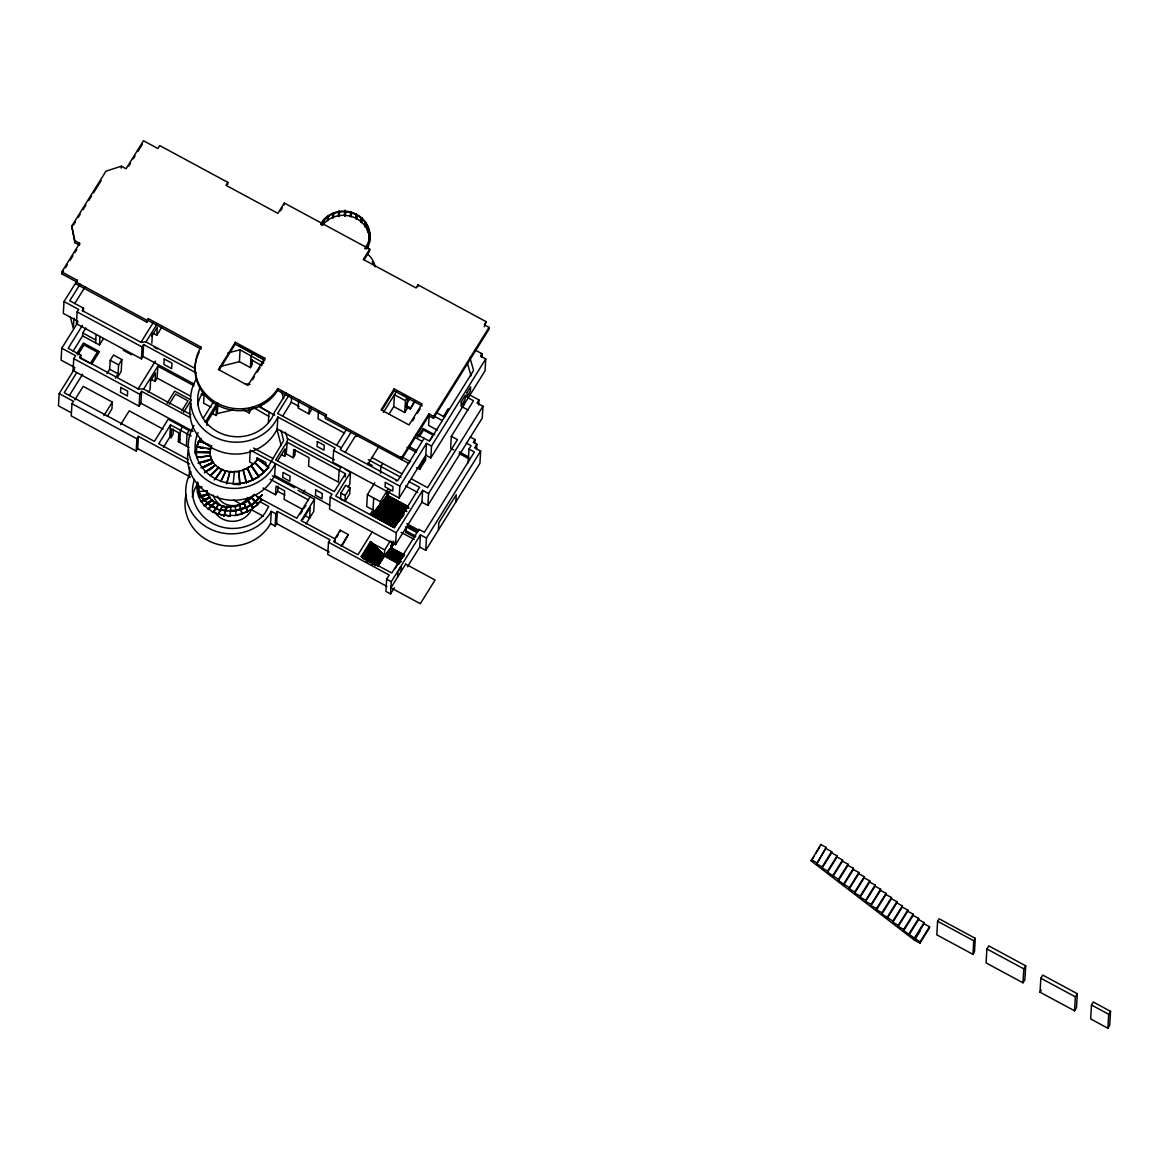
<?xml version="1.0" encoding="UTF-8"?>
<svg xmlns="http://www.w3.org/2000/svg" width="1169" height="1169" viewBox="0 0 1169 1169"><rect width="100%" height="100%" fill="white"/><g stroke="black" fill="none" stroke-linecap="round" stroke-linejoin="round"><path stroke-width="1.5" d="M224.375 510.721L236.328 510.751C212.1 510.005 223.82 511.701 209.105 504.175M369.009 237.322L369.126 232.573M369.185 238.111L369.346 242.977L369.711 238.622M61.811 271.909L77.359 280.312L77.242 282.197L61.694 273.794L61.811 271.909L79.638 243.284L74.86 240.712L71.762 226.114L105.984 171.156L121.342 166.203L126.047 168.745L143.48 140.748L157.859 148.521L159.685 145.57L227.823 182.364L227.721 184.249M77.359 280.312L64.017 301.544L63.301 313.409L77.943 321.314M74.597 368.849L59.181 393.602L58.45 405.818L71.148 412.686M77.753 322.571L61.767 348.23L61.066 360.096L74.889 367.563M71.762 226.114L74.758 242.597L79.521 245.169L79.638 243.284M74.758 242.597L74.86 240.712M73.925 318.216L73.311 328.387L70.272 316.711M61.767 348.23L75.59 355.697L73.764 358.649L73.048 370.515L139.082 406.169L140.923 403.217L141.624 391.352L190.62 417.815M64.017 301.544L78.644 309.449L77.125 311.889L76.423 323.755L141.405 358.854L142.925 356.413L143.626 344.548L196.246 372.955M59.181 393.602L73.457 401.318L71.967 403.714L71.251 415.93L136.189 451L137.679 448.604L138.41 436.388L189.583 464.02M80.676 358.576L80.88 355.186L68.167 348.318L82.429 325.406M83.35 311.612L83.54 308.221L69.76 300.769L80.047 284.257M73.136 351.065L82.59 335.868L82.765 332.946L85.878 327.948M95.58 342.882L96.077 334.597M82.59 335.868L99.438 344.972L99.935 336.497M121.24 168.102L121.342 166.203M106.978 373.583L109.667 369.258L110.207 360.33L113.495 355.025L121.912 359.57L121.196 371.435L117.908 376.725L118.61 364.86L121.912 359.57M74.772 399.915L83.218 386.354L112.341 402.078L111.932 408.887L107.241 416.412M141.405 358.854L142.107 346.988L143.626 344.548M136.189 451L136.919 438.784L138.41 436.388M139.082 406.169L139.783 394.304L141.624 391.352M147.148 320.423L76.219 282.109L76.117 284.009L147.046 322.308L148.273 318.611L201.024 347.091A44.261 40.973 3.4 0 0 217.376 403.188A44.261 40.973 3.4 0 0 277.784 388.546L326.356 414.776L326.253 416.661L277.667 390.431A44.261 40.973 3.4 0 1 218.954 405.935A44.261 40.973 3.4 0 1 199.139 352.132M147.046 322.308L148.273 318.611M151.853 343.189L152.321 335.24L157.26 327.305L156.792 335.255L153.227 333.326L151.59 335.971M150.816 379.209L155.039 381.489L155.55 372.969L150.538 380.992L150.041 389.525L148.258 392.375M155.039 381.489L157.143 378.098L157.859 366.233L194.054 385.785M163.455 447.23L169.783 437.089L170.513 424.873L191.146 436.008M169.783 437.089L170.937 437.717L171.463 428.862L178.857 432.851L178.331 441.707L189.071 447.508M173.304 429.111L172.997 434.43L170.937 437.717M179.748 442.466L180.479 430.25L182.525 426.963M186.382 446.047L187.098 433.831L189.144 430.543L168.204 419.218L154.41 441.371L64.251 392.682L76.686 372.721M189.057 477.756L189.685 467.279M201.024 347.091L200.907 348.976L148.171 320.496M196.217 452.666L196.933 446.31L210.435 448.794L209.967 453.046L196.231 452.461M196.26 451.818L210.025 452.213L196.26 451.818L196.567 456.67M198.686 440.991L196.874 447.142L198.686 440.991L208.36 444.381M198.628 441.838L200.045 439.033M198.277 462.778L211.37 458.979L213.065 462.953L203.903 467.279M200.177 487.648L197.006 487.561M201.799 487.049L197.035 487.108L201.784 487.239M197.809 482.972C203.479 518.203 194.332 467.936 198.219 487.794M197.415 492.456L197.035 486.918M198.847 496.577L207.921 493.946L198.847 496.577L201.141 501.925L209.616 497.731L207.921 493.946M197.707 487.619L199.081 492.587L197.693 487.824M201.2 501.077L209.646 497.088L201.2 501.077L204.385 506.002L210.712 501.633M201.433 497.088L209.09 504.365L201.448 496.883L204.663 501.165L199.095 492.397L201.901 496.635M206.928 425.443L207.132 421.951L216.586 406.768L216.06 415.521L212.773 413.738L212.977 410.246M204.385 506.002L210.727 501.428M204.429 505.154L212.042 499.908L204.429 505.154L208.403 509.523L214.964 502.977L212.042 499.908M206.869 490.805L197.459 491.813L198.803 497.424L207.877 494.589L203.333 496.109M211.589 445.521L210.391 449.641L211.574 445.725M210.303 456.29L210.025 452.213M210.332 455.632L211.326 459.826L210.332 455.632L196.728 457.371M208.462 508.69L215.008 502.334L218.442 505.11L213.123 512.387L208.462 508.69L215.008 502.334M208.71 504.497L218.676 509.655L224.463 510.239M211.37 458.979L213.065 462.953M205.379 499.923L209.616 497.731M200.893 467.878L213.109 462.12L202.412 467.366M211.998 500.551L209.646 497.088M216.06 415.521L217.302 413.548L217.902 403.378M215.461 465.583L213.109 462.12M204.502 472.524L215.491 464.941L204.502 472.714M213.123 512.387L215.257 509.275M213.167 511.744L218.398 514.492L213.167 511.744L218.486 504.277L222.329 506.294L218.398 514.492M214.964 502.977L212.027 500.113M221.891 470.143L218.471 467.366L221.891 470.143L215.184 479.348M218.428 513.849L224.068 515.763L218.428 513.849L222.373 505.651L226.508 507.244L222.373 505.651M221.949 469.295L225.778 471.516L221.949 469.295L214.263 480.021M225.836 470.683L229.972 472.276L225.836 470.683L220.853 481M235.217 344.197L235.334 342.298L264.837 358.24L264.72 360.125L235.217 344.197L219.231 369.872M226.552 506.411L230.877 507.346L226.552 506.411L224.083 515.558M230.015 471.443L234.341 472.378L230.015 471.443L226.494 483.922M230.015 516.128L224.127 514.915L230.015 516.128L230.936 506.513L235.32 506.776M230.059 515.295L236.036 515.587L235.378 505.943L239.733 505.329L241.998 514.112L236.08 514.944L241.998 514.112M230.293 511.291C242.728 510.268 259.021 502.246 236.328 510.751L236.255 510.064C246.06 509.45 255.66 503.269 262.207 494.823C255.85 500.639 241.764 515.295 262.207 494.823M230.41 510.619L236.328 510.254M252.358 360.052L252.066 364.962L250.4 367.621L239.397 361.689L240.098 349.823L227.853 352.892M234.399 471.545L238.797 471.618L234.399 471.545L233.128 484.214M235.378 505.943L239.733 505.329M236.343 510.064L248.003 506.718M239.762 504.687L243.941 503.415L239.762 504.687L242.027 513.469L247.726 511.554L242.027 513.469M243.225 469.719L247.39 468.448L243.225 469.719L246.469 482.768M250.4 367.621L251.101 355.771L252.767 353.096L238.739 345.527M253.045 508.34L247.74 511.101L243.97 502.772L247.857 500.887L253.045 508.34L247.857 500.887M243.284 409.793L249.129 412.949L249.392 408.361M247.433 467.805L251.32 465.92L247.433 467.805L252.884 479.758L258.787 476.879L251.32 465.92M250.283 450.036L249.582 461.901L253.688 464.122M247.886 500.449L251.379 497.775L257.808 504.54L253.059 507.887L247.886 500.449L251.379 497.775M247.843 506.25L253.308 503.693L258.101 499.499M247.74 511.101L243.97 502.772M251.35 465.277L254.842 462.807L251.35 465.277L258.831 476.236L264.136 472.276L258.831 476.236M257.838 503.897L261.914 499.645L257.838 503.897L251.408 497.336L253.41 495.159M252.884 479.758L258.802 476.674M253.059 507.887L247.901 500.244M254.404 494.355L261.9 499.85M256.698 460.849L256.888 457.693L265.933 462.573L265.758 465.744M257.867 459.198L268.709 467.322L264.165 471.838L254.871 462.164L257.867 459.198L268.709 467.118L264.165 471.838M268.388 422.447L269.002 412.116L258.685 406.169M284.184 204.911L284.301 203.026L369.725 249.158L369.609 251.043L364.114 259.883M277.667 390.431L277.784 388.546M386.91 586.4L327.758 554.457L328.489 542.241L329.979 539.844L277.331 511.408L276.6 523.624L275.11 526.021L270.565 523.566L271.296 511.35A45.284 41.923 3.4 0 1 209.982 528.885A45.284 41.923 3.4 0 1 191.088 471.75M190.693 403.378A45.533 42.157 3.4 0 0 221.891 452.067A45.533 42.157 3.4 0 0 277.185 428.906L277.886 417.041A45.533 42.157 3.4 0 1 215.812 437.63A45.533 42.157 3.4 0 1 196.45 378.902M188.355 449.89A45.489 42.113 3.4 0 0 219.538 498.272A45.489 42.113 3.4 0 0 274.657 475.447L275.358 463.582A45.489 42.113 3.4 0 1 213.489 483.849A45.489 42.113 3.4 0 1 194.01 425.458M262.967 487.984L275.504 494.75L276.016 486.172L284.651 490.834L284.155 499.426L302.859 509.523M275.11 526.021L275.84 513.805L277.331 511.408M275.504 494.75L277.681 491.272L277.988 486.114M282.723 477.42L283.015 472.408L290.117 476.236L289.824 481.263L282.723 477.332M281.495 454.683L284.637 456.378L285.09 448.867L277.637 460.805M284.637 456.378L286.171 453.923L287.53 438.77L285.397 432.209M282.679 416.076L291.271 402.253L291.578 397.168M286.171 453.923L293.244 457.751L293.726 449.451L309.04 457.722L308.558 466.022L338.44 482.154L339.142 470.289L340.837 467.556L287.53 438.77M295.231 450.05L294.939 455.019L293.244 457.751M298.665 399.593L298.153 408.069L308.937 413.884L311.159 410.319L311.349 407.25M308.937 413.884L309.303 407.762M322.03 224.813L322.176 222.271L322.483 225.062M322.22 225.485L322.176 222.271M356.793 214.526C354.806 221.584 357.787 219.436 356.545 214.935A25.484 23.599 3.4 0 0 324.047 220.371L323.521 224.565L323.535 219.83A26.127 24.184 3.4 0 1 356.852 214.497A26.127 24.184 3.4 0 1 368.279 244.16L365.429 248.719M323.521 224.565C325.508 213.43 322.659 224.93 324.12 223.849M323.74 224.185L324.354 220.02M327.335 220.283L328.445 215.841L327.7 220.649M328.021 220.342L328.445 215.841M318.479 411.137L318.012 418.794L344.592 433.144M297.934 490.279L314.461 499.192L313.73 511.423L305.927 523.96M332.507 217.332C335.065 206.255 331.47 221.482 333.516 216.923L333.75 213.079M332.77 217.755L332.727 213.503M332.96 217.083L333.238 213.226L333.18 217.536M326.356 414.776L325.128 418.473L408.858 463.465M338.455 216.046C338.615 210.084 340.018 210.727 338.455 216.046C340.617 199.841 337.856 227.137 339.609 211.56M344.417 215.622L344.607 211.297L345.717 211.355C343.978 227.473 345.045 198.788 345.396 215.666M251.876 450.898L332.054 494.195L330.228 497.146L329.512 508.997L395.531 544.652L421.951 502.217L422.652 490.352L428.57 493.552L427.869 505.417L421.951 502.217M277.886 417.041L335.138 447.961L333.618 450.401L332.917 462.266L399.126 498.023L425.794 455.194L426.495 443.343L431.522 446.047L430.806 457.912L425.794 455.194M350.335 216.484L350.642 212.173L351.708 212.466C351.577 218.135 349.882 215.417 351.284 216.747M350.846 216.572L350.642 212.173M335.05 542.518L335.255 539.026L301.134 520.6L314.461 499.192M355.873 218.603L356.311 214.322M350.086 487.678L345.264 495.437L344.899 501.486L349.736 493.742L350.086 487.678L345.703 485.31L340.88 493.07L340.515 499.119L343.438 500.697M356.735 219.071L357.276 214.848L356.545 214.935A25.484 23.599 3.4 0 1 367.68 243.926L368.206 244.175M340.15 531.705L340.237 530.185L348.304 534.554L341.903 546.201M345.25 477.084L345.454 473.693L286.873 442.072L275.709 459.987L334.29 491.623L345.454 473.693M361.469 222.505C358.883 218.866 363.033 213.912 361.469 222.505C363.515 220.912 360.651 217.215 362.098 218.355M361.294 217.639L361.133 222.125L361.879 222.183M361.718 217.945L360.753 221.862M364.684 226.085C366.686 215.695 364.129 229.109 365.692 226.64M365.225 226.844L365.312 221.935M345.323 469.5L350.525 472.32L349.823 484.185L348.026 487.049M367.446 231.024C369.448 219.743 366.993 234.136 368.293 231.783M367.68 231.462L367.68 227.181M366.686 248.939L366.379 246.133M367.782 231.886L368.147 226.976M368.25 230.015L367.884 227.575L368.527 227.94M367.68 243.926L364.845 248.486M367.724 248.427L367.855 243.503L367.49 247.813M369.536 237.322L369.638 232.47M369.346 242.977L369.711 238.125M361.236 556.619L361.952 557.014L371.201 542.168L370.5 541.466L361.236 556.619L391.82 573L418.984 529.367L424.391 532.29L474.395 451.994L468.988 449.071L471.107 445.667L466.329 443.095M363.369 558.431L372.604 543.585L363.384 558.11L362.653 557.715L371.917 542.562L371.201 542.168M374.811 482.695L367.387 494.619L366.686 506.484L397.255 523.259L376.491 512.037M396.393 524.618L394.114 527.453L371.757 515.383L372.575 513.775L394.917 526.167L372.575 513.775M373.715 498.038L372.999 509.903L370.12 514.521M371.917 542.562L362.653 557.715M374.109 512.154L396.481 524.223L374.109 512.154L375.702 509.889L398.059 521.973M373.306 544.286L374.036 544.681L364.786 559.527L364.07 559.133L373.306 544.286L372.604 543.585M398.044 522.28L375.702 509.889M374.036 544.681L365.692 558.358M376.462 509.231L398.819 521.316L400.412 519.051L378.04 506.981L376.462 509.231L397.226 520.453M366.408 559.06L374.738 545.382L366.423 558.738M366.175 561.252L375.424 546.405L374.723 545.689M398.79 518.495L378.04 506.981M367.811 560.462L376.126 547.107L375.424 546.405M380.48 473.24L380.875 466.46L382.76 463.435M368.513 561.178L376.842 547.808L376.126 547.107M401.961 517.414L379.589 505.344L380.393 504.058L402.75 516.128L401.961 517.414L381.182 506.206M376.842 547.808L377.543 548.524L369.214 561.88M380.13 505.008L380.334 501.618L387.757 489.679M402.735 516.45L380.393 504.058M369.93 562.581L378.259 548.904L369.945 562.274M371.552 561.807L378.946 549.927L378.245 549.225M402.706 513.644L381.956 502.115L404.313 514.185M372.253 562.508L379.662 550.628L378.946 549.927M403.48 512.665L382.731 501.136L403.51 512.358M372.034 564.7L380.363 551.344L379.662 550.628M380.363 551.344L381.065 552.046L373.671 563.926M406.666 511.262L384.294 499.192L385.872 497.249L406.637 508.457M374.372 564.627L381.781 552.44L374.387 564.306M375.074 565.328L382.468 553.448L381.766 552.747M406.607 508.778L385.872 497.249M386.588 495.145L388.415 491.915M376.71 564.554L383.184 554.164L382.468 553.448M409.018 508.354L386.647 496.27L407.397 507.799M377.397 565.577L383.885 554.866L383.184 554.164M387.67 491.17L387.407 495.612L408.609 507.054M381.898 410.246L394.026 390.753L394.143 388.868L422.097 403.963L409.018 424.946L381.079 409.851L394.143 388.868M390.212 541.028L384.674 549.912L384.294 556.196L394.362 543.19M384.674 555.611L383.885 554.866M385.025 555.202L399.666 563.107M393.734 406.578L394.435 394.713L405.438 400.66L404.737 412.525L393.734 406.578L389.145 413.943M398.571 561.909L385.39 554.603L386.471 553.375L401.113 561.295M401.099 561.471L386.471 553.375M387.173 552.747L400.353 559.863M400.719 559.454L387.538 552.148L388.254 551.33L401.435 558.446M328.489 542.241L389.233 575.046L386.647 579.21L385.916 591.426L390.534 593.925L394.304 587.875M401.435 558.636L388.254 551.33M402.501 557.408L389.335 550.102L390.402 548.875L403.583 555.991M403.583 556.181L390.402 548.875M391.118 548.246L404.299 555.363M391.469 547.954L391.863 541.32M396.496 481L395.692 480.24M394.114 527.453L394.932 525.86M390.534 593.925L391.264 581.709L420.431 534.861L426.466 538.105L425.735 550.336L419.715 547.077L420.431 534.861M395.531 544.652L396.233 532.786L422.652 490.352M399.126 498.023L399.827 486.158L426.495 443.343M428.891 413.884L401.537 457.795L401.435 459.68L428.775 415.769L428.891 413.884L433.597 416.427L433.494 418.312L428.775 415.769M401.625 459.373L401.727 457.488M397.577 577.106L397.869 572.036L401.376 566.424L401.069 571.48M405.628 406.52L410.246 409.004L414.644 400.85M417.874 286.77L417.991 284.885L486.26 321.753L484.229 326.706M415.01 537.433L405.628 532.363L405.964 526.693L416.909 532.611L417.815 529.645M405.628 532.363L406.695 526.824M419.759 469.353L419.919 466.709L425.735 457.371L425.589 460.016L419.759 469.353L416.646 467.673M407.63 525.875L418.137 531.544L418.984 529.367M429.184 415.229L428.585 425.399L437.279 430.104M438.419 529.966L438.857 522.645L456.261 494.721L455.822 502.027M467.191 397.328L473.503 400.733L451.322 436.344L450.62 448.209L453.689 449.86M463.684 405.395L463.888 402.092M468.17 462.953L468.988 449.071M474.775 443.022L474.994 439.544L470.274 436.987M481.233 356.837L481.438 353.447M478.647 405.029L478.954 399.944L469.427 394.801M476.528 449.524L476.835 444.293L473.24 442.35L474.994 439.544M482.023 357.261L482.212 353.871L475.096 350.013M478.954 399.944L477.025 403.027L482.958 406.227L482.242 418.093L427.869 505.417M482.212 353.871L480.751 356.224L485.763 358.941L485.047 370.807L430.806 457.912M476.835 444.293L474.629 447.829L480.649 451.088L479.933 463.304L425.735 550.336M486.26 321.753L484.346 324.821L489.051 327.378L488.949 329.263L433.494 418.312M811.169 860.925L820.726 844.5L826.235 847.467L816.678 863.891L822.187 866.872L822.114 868.07L827.623 871.037L827.55 872.235L838.494 879.38L838.421 880.578L849.366 887.724L849.293 888.922L854.802 891.903L854.729 893.101L860.238 896.068L860.165 897.266L865.674 900.247L865.601 901.445L871.11 904.411L871.037 905.61L876.545 908.591L876.472 909.789L881.981 912.755L881.908 913.953L892.853 921.099L892.78 922.297L898.289 925.278L898.216 926.476L903.725 929.443L903.652 930.641L920.032 941.966L919.959 943.164L914.465 940.183L811.169 860.925L814.019 856.351M816.678 863.891L826.235 847.467M820.653 845.698L820.726 844.5M822.114 868.07L831.597 852.844L831.67 851.646L826.162 848.665M827.55 872.235L837.033 857.009L837.106 855.81L831.597 852.844M832.986 876.414L842.469 861.188L842.542 859.989L837.033 857.009M838.421 880.578L847.905 865.352L847.978 864.154L842.469 861.188M843.857 884.758L853.341 869.531L853.414 868.333L847.905 865.352M849.293 888.922L858.777 873.696L858.85 872.498L853.341 869.531M854.729 893.101L864.212 877.875L864.286 876.677L858.777 873.696M860.165 897.266L869.648 882.04L869.721 880.841L864.212 877.875M865.601 901.445L875.084 886.219L875.157 885.021L869.648 882.04M871.037 905.61L880.52 890.383L880.593 889.185L875.084 886.219M876.472 909.789L885.956 894.563L886.029 893.364L880.52 890.383M881.908 913.953L891.392 898.727L891.465 897.529L885.956 894.563M887.344 918.133L896.828 902.906L896.901 901.708L891.392 898.727M892.78 922.297L902.263 907.071L902.336 905.873L896.828 902.906M898.216 926.476L907.699 911.25L907.772 910.052L902.263 907.071M903.652 930.641L913.135 915.415L913.208 914.216L907.699 911.25M909.087 934.82L918.571 919.594L918.644 918.396L913.135 915.415M914.523 938.985L924.007 923.758L924.08 922.56L918.571 919.594M924.007 923.758L929.516 926.739L929.443 927.938L919.959 943.164M937.596 921.26L936.793 934.835L972.959 954.357L974.478 951.902L975.282 938.327L939.116 918.805L937.596 921.26L973.762 940.782L972.959 954.357M986.899 948.95L986.081 962.905L1022.977 982.822L1024.877 979.783L1025.695 965.828L988.799 945.896L986.899 948.95L1023.81 968.867L1022.977 982.822M1040.015 992.174L1040.848 978.219L1042.792 975.092L1077.307 993.723L1076.474 1007.678L1074.53 1010.805L1040.015 992.174L1041.316 990.085M1074.53 1010.805L1075.348 996.85L1077.307 993.723M1091.481 1004.989L1090.662 1018.944L1107.876 1028.252L1109.717 1025.286L1110.55 1011.331L1093.336 1002.038L1091.481 1004.989L1108.709 1014.297L1107.876 1028.252M196.991 487.751L197.619 482.037M368.834 242.86L368.966 241.954L369.477 242.509M226.947 482.812L229.475 473.84M224.068 515.763L226.026 508.953M220.809 481.643L225.792 471.326M280.998 430.324L283.629 440.538L267.394 468.024A39.658 36.721 3.4 0 1 215.885 478.998A39.658 36.721 3.4 0 1 198.072 432.662M73.545 224.945L75.444 221.891M78.308 217.302L80.208 214.248M83.057 209.675L85.907 205.101M88.756 200.513L91.606 195.939M93.52 192.885L101.118 180.669M61.694 273.794L63.564 270.784M65.449 267.774L67.32 264.764M70.14 260.234L72.946 255.719M74.831 252.709L76.701 249.698M128.692 166.217L130.519 163.265M133.281 158.852L135.107 155.901M137.869 151.488L142.457 144.108M74.67 303.633L84.957 287.121M83.54 308.221L82.122 310.516L140.967 342.298L145.95 341.918L195.121 368.469M76.774 353.696L83.437 342.985L99.467 351.65L91.854 363.88M77.841 354.835L84.007 344.943L97.363 352.161L90.32 363.457L79.93 357.846M80.88 355.186L79.565 357.29L138.103 388.897L143.626 389.072L190.854 414.571M99.438 344.972L103.325 338.718M69.263 395.677L82.648 374.197M227.823 182.364L225.997 185.316L277.886 213.328L284.301 203.026M115.38 378.128L118.084 373.802L109.667 369.258M140.967 342.298L153.271 322.527M145.95 341.918L157.304 323.696M103.895 415.638L112.341 402.078M156.792 335.255L162.272 326.458M138.103 388.897L155.404 361.133M120.641 424.625L129.218 410.845L163.046 429.111M143.626 389.072L157.859 366.233M280.516 210.8L282.357 207.863M167.065 403.334L174.663 391.133L191.219 400.076L183.606 412.277M169.242 404.167L175.525 394.085L188.019 400.835L181.75 410.918M170.513 424.873L158.765 443.723L188.165 459.592M235.334 342.298L218.398 369.492L247.901 385.434L264.837 358.24M178.331 441.707L179.705 439.515M320.686 224.565L323.535 219.83M322.147 223.396L323.974 219.67M203.318 418.195L213.357 402.078M205.16 422.301L217.083 403.159M252.504 379.764L254.374 376.739M257.195 372.21L260.029 367.68M261.9 364.655L263.785 361.645M249.129 412.949L252.343 407.791M365.444 248.559L368.279 244M369.725 249.158L363.311 259.46L416.076 287.954L417.991 284.885M286.244 393.222L274.671 411.809A39.454 36.531 3.4 0 1 224.448 434.693A39.454 36.531 3.4 0 1 199.987 387.655M289.108 395.005L277.637 413.417L341.363 447.829M302.946 493.289L304.861 490.22M336.628 445.272L346.17 429.944M310.121 496.854L296.794 518.262L256.815 496.664M350.905 432.515L340.223 449.656L397.723 480.707L424.128 438.302M300.389 514.126L302.216 511.189M304.042 508.252L305.869 505.329M302.888 519.401L310.194 507.667L309.58 518.086L305.241 515.748M345.308 452.213L354.967 436.724L358.284 435.642M383.432 412.379L396.656 391.147M350.525 472.32L335.737 496.065L394.406 527.745L419.569 487.341L408.726 481.496M405.438 400.66L407.66 397.095L406.944 408.96L404.737 412.525M367.621 464.561L378.931 446.412M406.564 403.919L410.027 398.351M410.246 409.004L414.571 402.048M334.831 538.88L340.237 530.185M335.255 539.026L333.662 541.598L357.977 554.734L372.4 531.574M336.54 537.492L338.338 534.598M412.642 420.84L414.513 417.844M417.318 413.344L420.109 408.843M341.1 546.142L348.304 534.554M417.581 437.191L423.032 428.438L434.736 434.751M419.174 436.928L423.485 430.002L433.056 435.16L429.593 440.713M372.546 514.097L374.138 511.832M433.597 416.427L489.051 327.378M375.673 510.21L376.476 508.924M378.025 507.288L379.604 505.023M380.378 504.365L381.956 502.115M381.942 502.422L382.731 501.136M382.716 501.457L384.294 499.192M385.843 497.556L386.647 496.27M390.154 490.907L386.618 496.898L371.757 515.383M443.27 416.953L448.312 408.843L444.03 416.88M361.966 556.707L371.216 541.861M431.522 446.047L485.763 358.941M364.085 558.811L373.335 543.965M366.204 560.93L375.439 546.084M367.826 560.156L376.155 546.785M367.607 562.347L376.856 547.501M369.243 561.558L377.558 548.203M370.646 562.976L378.975 549.62M372.283 562.201L379.677 550.321M394.917 526.167L396.496 523.917M397.255 523.259L398.848 520.994M372.063 564.379L380.378 551.023M373.685 563.604L381.079 551.724M375.103 565.022L382.497 553.142M375.804 565.723L383.198 553.843M377.426 564.948L383.9 554.544M378.142 565.65L384.601 555.26M378.04 566.103L385.39 554.603M390.87 545.821L393.763 541.174M386.457 553.565L387.538 552.148M391.396 545.981L393.325 542.752M388.254 551.52L389.335 550.102M404.649 554.954L390.957 547.56L393.851 542.913M390.943 547.677L393.836 543.03M390.402 549.065L391.483 547.647M428.57 493.552L482.958 406.227M395.107 568.66L397.738 564.452M468.272 461.287L469.675 459.022M407.484 566.717L419.715 547.077M426.466 538.105L480.649 451.088M815.904 853.312L819.703 847.218M822.187 866.872L831.67 851.646M827.623 871.037L837.106 855.81M833.059 875.216L842.542 859.989M838.494 879.38L847.978 864.154M843.93 883.559L853.414 868.333M849.366 887.724L858.85 872.498M854.802 891.903L864.286 876.677M860.238 896.068L869.721 880.841M865.674 900.247L875.157 885.021M871.11 904.411L880.593 889.185M876.545 908.591L886.029 893.364M881.981 912.755L891.465 897.529M887.417 916.934L896.901 901.708M892.853 921.099L902.336 905.873M898.289 925.278L907.772 910.052M903.725 929.443L913.208 914.216M909.161 933.622L918.644 918.396M914.596 937.786L924.08 922.56M914.465 940.183L920.149 931.05M920.032 941.966L929.516 926.739M973.762 940.782L975.282 938.327M1023.81 968.867L1025.695 965.828M1108.709 1014.297L1110.55 1011.331M201.287 438.521L198.145 442.876A39.658 36.721 3.4 0 0 194.814 453.28M215.184 479.144L221.905 469.953M213.416 507.551L209.032 504.307M251.408 497.336L253.395 495.349M210.172 475.593L218.471 467.366M211.326 475.082L218.413 468.214L215.491 464.941M328.708 216.265L327.554 216.455M249.991 384.557A16.731 15.489 3.4 0 0 245.651 384.002L245.388 384.119M365.649 222.315L364.903 222.242M253.074 507.697L257.808 504.336M208.593 470.318L214.088 466.533M208.579 470.522L212.7 467.673M243.97 502.977L247.843 501.092M203.917 467.089L213.065 462.763M246.513 482.125L251.277 480.678M246.498 482.315L249.669 481.365M198.248 463.421L211.341 459.622M203.143 462.193L208.053 460.776M338.294 215.578L339.419 215.885M220.167 366.511L239.397 361.689M217.302 413.548L233.274 409.866M241.515 483.455L244.818 483.002M196.713 457.576L210.318 455.837M200.089 457.59L203.494 457.152M234.808 484.244L239.82 484.331M234.794 484.448L239.82 484.536M196.889 446.953L203.64 448.195M207.03 448.823L210.405 449.437M200.25 447.771L203.64 448.399M198.672 441.195L209.952 445.155M461.755 406.637L468.068 410.041M402.94 394.552L406.081 396.247M437.308 413.11L444.556 417.012M394.026 390.753L421.98 405.848M433.641 415.886L442.335 420.577M405.701 405.322L410.319 407.806M451.322 436.344L457.459 439.646L427.576 487.634L411.576 478.983M459.227 451.862L468.784 457.035M459.125 453.528L468.696 458.686M416.252 434.05L429.505 441.195L473.577 370.412L469.88 357.495M414.337 437.118L422.214 441.371M240.098 349.823L263.683 363.004M408.77 446.353L416.734 450.649M407.046 447.274L416.398 452.315M401.23 456.626L410.567 461.667M325.23 416.588L401.537 457.795M291.271 402.253L299.132 406.505M371.742 457.474L401.975 473.796M368.279 459.651L400.996 477.317M154.293 347.251L157.362 348.903M367.738 463.041L372.239 465.467M274.671 415.17L260.336 407.323A16.731 15.489 3.4 0 0 261.871 403.597M405.585 485.924L417.698 492.456M77.125 311.889L142.107 346.988M333.618 450.401L399.827 486.158M142.925 356.413L193.952 383.958M277.185 428.906L334.436 459.826M123.169 350.247L131.571 354.791M201.258 394.172L204.064 395.677L203.625 403.203L210.975 407.163M386.603 494.838L408.2 506.513M82.765 332.946L95.756 339.96M405.848 509.436L385.083 498.213L404.24 508.88M385.887 500.361L406.651 511.584M157.143 378.098L190.62 396.174M404.284 511.379L383.52 500.171L404.269 511.686M367.387 494.619L380.334 501.618M403.539 515.164L381.167 503.079L401.917 514.608M110.207 360.33L118.61 364.86M406.87 523.741L418.94 530.244M340.88 493.07L345.264 495.437M253.615 448.063L272.567 458.292M406.432 531.077L415.813 536.147M371.771 515.061L394.128 527.146M401.113 532.363L414.294 539.479M73.764 358.649L139.783 394.304M330.228 497.146L396.233 532.786M140.923 403.217L193.075 431.39M274.657 475.447L329.775 505.213M272.348 475.783L294.603 487.794M270.171 479.261L308.265 499.835M391.104 548.422L402.823 554.749M403.948 555.582L390.767 548.466L403.933 555.772M403.232 556.4L390.051 549.284L403.217 556.59M402.867 556.809L389.686 549.693L402.867 556.999M402.151 557.628L388.97 550.511L402.151 557.818M401.8 558.037L388.619 550.92L401.785 558.227M277.681 491.272L284.871 495.159M370.208 542.095L384.674 549.912M401.084 558.855L387.903 551.739L401.069 559.045M400.003 560.083L386.822 552.966L400.003 560.272M400.762 561.704L386.106 553.785L400.748 561.88M398.936 561.31L385.755 554.194L398.921 561.5M384.674 555.421L399.33 563.341M383.87 555.173L399.316 563.516M384.309 556.02L398.95 564.116M259.576 501.53L268.724 506.469L264.793 513.425A39.994 37.028 3.4 0 1 214.234 524.238A39.994 37.028 3.4 0 1 194.449 479.538M71.967 403.714L136.919 438.784M271.296 511.35L275.84 513.805M386.647 579.21L391.264 581.709M233.522 500.084L241.428 504.336M263.42 516.23L251.233 509.64L249.991 512.343A20.808 19.274 3.4 0 1 214.146 511.335M137.679 448.604L190.445 477.113M276.6 523.624L329.249 552.06M1040.848 978.219L1075.348 996.85M811.242 859.726L816.751 862.693M250.882 359.453L261.9 365.78M252.533 407.002L268.753 416.325M254.331 354.017L263.726 359.497M254.842 462.807L264.121 472.481M251.423 497.132L257.852 503.693M251.364 497.979L257.808 504.54M251.306 466.11L258.787 476.879M247.39 468.448L252.855 480.196M247.39 468.652L252.84 480.401M243.941 503.415L247.711 511.744M207.907 494.151L209.602 497.921M281.729 392.068L283.629 398.571M467.337 362.916L471.019 375.819M246.469 482.958L243.181 470.362L238.841 470.975L239.85 483.893M276.79 428.57L281.174 445.594M206.869 490.615L207.863 494.794M238.797 471.618L239.674 482.709M270.565 523.566A45.284 41.923 3.4 0 1 214.833 543.439A45.284 41.923 3.4 0 1 186.105 494.502M192.3 497.03A39.994 37.028 3.4 0 1 197.415 484.302M247.784 497.439A16.834 15.592 3.4 0 1 232.222 505.666A16.834 15.592 3.4 0 1 217.39 496.109M227.078 508.252A20.808 19.274 3.4 0 1 213.036 495.013M197.722 404.766A39.454 36.531 3.4 0 1 203.187 392.156M323.565 224.01A25.806 23.891 3.4 0 1 356.472 218.574A25.806 23.891 3.4 0 1 367.753 247.872M367.899 254.316A24.724 22.883 3.4 0 1 375.22 266.868M372.268 261.695A24.724 22.883 3.4 0 1 374.095 265.407M120.802 387.45L120.524 392.287L127.377 395.984L127.669 391.162L120.802 387.45M164.23 359L163.908 364.45L171.653 368.63L171.975 363.179L164.23 359M317.34 441.561L317.047 446.441L323.974 450.182L324.266 445.301L317.34 441.561M315.732 489.986L315.425 495.218L322.001 498.768L322.308 493.537L315.732 489.986M373.349 512.811L395.692 525.202L373.349 512.811M377.266 507.945L399.608 520.337L377.266 507.945M378.829 506.002L401.172 518.393L378.829 506.002M385.346 482.402L385.069 486.918L392.74 491.053L393.003 486.538L385.346 482.402M461.244 401.873L460.995 406.052L465.116 399.433L465.364 395.268L461.244 401.873M467.118 392.448L466.869 396.759L470.376 391.118L470.625 386.822L467.118 392.448M405.658 564.13L390.899 587.817L420.314 603.701L435.073 580.014L405.658 564.13"/></g></svg>
